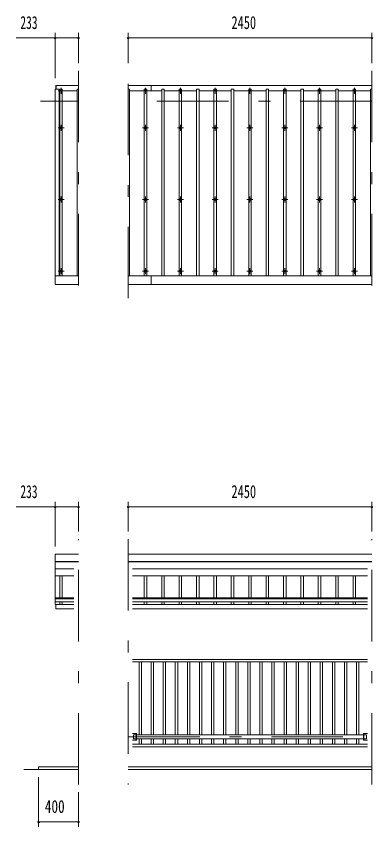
# Model space of a CAD drawing. Units: millimetres, scale not verified. Extents: x -26654 to 26660, y -10500 to 10500.
# Drawn here: x -19242 to -15656, y 1220 to 9377 of the extents above; entities that cross this region are included whole.
import ezdxf
from ezdxf.enums import TextEntityAlignment as Align

# ---------------------------------------------------------------- set-up
doc = ezdxf.new("R2010")
doc.units = ezdxf.units.MM
doc.header["$LTSCALE"] = 60
doc.linetypes.add('USER3', pattern=[24, 12, -5, 2, -5])
for name, color, linetype, lineweight in [('0-2_1-05BOLD', 7, 'Continuous', 18), ('0-3_1-25CENTER', 3, 'USER3', 18), ('0-4_1-45THIN', 4, 'Continuous', 18), ('0-5_1-55DIM', 3, 'Continuous', 18)]:
    doc.layers.add(name, color=color, linetype=linetype, lineweight=lineweight)
doc.styles.add('ＭＳ ゴシック', font='')
doc.styles.get('ＭＳ ゴシック').set_extended_font_data('MS Gothic')

msp = doc.modelspace()

# ---------------------------------------------------------------- linework, layer by layer
at = {"layer": '0-2_1-05BOLD'}
for p, q in [((-18839.45, 8641.19), (-18839.45, 8677.67)), ((-15666.46, 8677.67), (-18116.46, 8677.67)), ((-17886.46, 8677.67), (-17886.46, 8626.18)), ((-18616.46, 6765.11), (-18849.46, 6765.11)), ((-18116.46, 6765.11), (-15666.46, 6765.11)), ((-17886.46, 6677.67), (-17886.46, 6765.11)), ((-15666.46, 6677.67), (-18116.46, 6677.67)), ((-18116.46, 3963.67), (-15666.45, 3963.67)), ((-18616.46, 3888.53), (-18849.45, 3888.53)), ((-18849.45, 3884.46), (-18616.46, 3884.46)), ((-15666.45, 3888.53), (-18116.46, 3888.53)), ((-18116.46, 3884.46), (-15666.45, 3884.46)), ((-18661.01, 3814.97), (-18849.45, 3814.97)), ((-15711, 3814.97), (-18071.91, 3814.97)), ((-18849.45, 3745.48), (-18661.01, 3745.48)), ((-18071.91, 3745.48), (-15711, 3745.48)), ((-18661.01, 3523.86), (-18849.45, 3523.86)), ((-18849.45, 3513.43), (-18661.01, 3513.43)), ((-15711, 3523.86), (-18071.91, 3523.86)), ((-18071.91, 3513.43), (-15711, 3513.43)), ((-18661, 3483.82), (-18849.45, 3483.82)), ((-18849.45, 3454.91), (-18844.45, 3454.91)), ((-15711, 3483.82), (-18071.91, 3483.82)), ((-18071.91, 3457.49), (-15711, 3457.49)), ((-15711, 3412.49), (-18071.91, 3412.49)), ((-15711, 2904.67), (-18071.9, 2904.67)), ((-18071.9, 2879.67), (-15711, 2879.67)), ((-18035.1, 2157.67), (-18035.1, 2091.67)), ((-18031.9, 2146.02), (-15751, 2146.02)), ((-15747.8, 2157.67), (-15747.8, 2091.67)), ((-15747.8, 2146.02), (-15718.95, 2146.02)), ((-18031.9, 2091.67), (-18071.9, 2091.67)), ((-18071.9, 2049.67), (-15711, 2049.67)), ((-15751, 2103.32), (-18031.9, 2103.32)), ((-15711, 2024.67), (-18071.9, 2024.67)), ((-19166.45, 1794.67), (-18616.46, 1794.67)), ((-18116.45, 1824.67), (-15666.45, 1824.67)), ((-15666.45, 1794.67), (-18116.45, 1794.67))]:
    msp.add_line(p, q, dxfattribs=at)
for points in [[(-18616.46, 8677.67), (-18844.45, 8677.67), (-18844.45, 8641.19)], [(-18849.46, 8641.19), (-18849.46, 6677.67), (-18616.46, 6677.67)], [(-18809.46, 6765.11), (-18809.46, 8641.19), (-18849.46, 8641.19)], [(-18849.45, 3454.91), (-18849.45, 3963.67), (-18616.46, 3963.67)], [(-18661, 3412.49), (-18844.45, 3412.49), (-18844.45, 3457.49), (-18661, 3457.49)], [(-18031.9, 2091.67), (-18031.9, 2157.67), (-18071.9, 2157.67)], [(-18035.1, 2103.32), (-18063.95, 2103.32), (-18063.95, 2146.02), (-18035.1, 2146.02)], [(-15711, 2091.67), (-15751, 2091.67), (-15751, 2157.67), (-15711, 2157.67)], [(-15718.95, 2146.02), (-15718.95, 2103.32), (-15747.8, 2103.32)], [(-18616.46, 1824.67), (-19016.45, 1824.67), (-19016.45, 1794.67)]]:
    msp.add_lwpolyline(points, dxfattribs=at)
for centre in [(-18791.45, 8254.17), (-17941.46, 8254.17), (-17591.46, 8254.17), (-17241.45, 8254.17), (-16891.45, 8254.17), (-16541.45, 8254.17), (-16191.45, 8254.17), (-15841.45, 8254.17), (-18791.45, 7532.51), (-17941.46, 7532.51), (-17591.46, 7532.51), (-17241.45, 7532.51), (-16891.45, 7532.51), (-16541.45, 7532.51), (-16191.45, 7532.51), (-15841.45, 7532.51), (-18791.45, 6810.85), (-17941.46, 6810.85), (-17591.46, 6810.85), (-17241.45, 6810.85), (-16891.45, 6810.85), (-16541.45, 6810.85), (-16191.45, 6810.85), (-15841.45, 6810.85)]:
    msp.add_circle(centre, 10, dxfattribs=at)
for centre, start, end in [((-18791.45, 8616.22), 46.39838, 133.60162), ((-18791.45, 8637.22), 226.3961, 313.6039), ((-17941.46, 8616.22), 46.39838, 133.60162), ((-17941.46, 8637.22), 226.3961, 313.6039), ((-17591.46, 8616.22), 46.39838, 133.60162), ((-17591.46, 8637.22), 226.3961, 313.6039), ((-17241.45, 8616.22), 46.39838, 133.60162), ((-17241.45, 8637.22), 226.3961, 313.6039), ((-16891.45, 8616.22), 46.39838, 133.60162), ((-16891.45, 8637.22), 226.3961, 313.6039), ((-16541.45, 8616.22), 46.39838, 133.60162), ((-16541.45, 8637.22), 226.3961, 313.6039), ((-16191.45, 8616.22), 46.39838, 133.60162), ((-16191.45, 8637.22), 226.3961, 313.6039), ((-15841.45, 8616.22), 46.39838, 133.60162), ((-15841.45, 8637.22), 226.3961, 313.6039)]:
    msp.add_arc(centre, 14.5, start, end, dxfattribs=at)
at = {"layer": '0-3_1-25CENTER'}
for p, q in [((-18616.46, 8827.67), (-18616.46, 6537.67)), ((-18116.46, 6537.67), (-18116.46, 8827.67)), ((-15666.45, 8827.67), (-15666.45, 6537.67)), ((-18791.45, 8656.72), (-18791.45, 8596.72)), ((-17941.46, 8596.72), (-17941.46, 8656.72)), ((-17591.46, 8656.72), (-17591.46, 8596.72)), ((-17241.45, 8656.72), (-17241.45, 8596.72)), ((-16891.45, 8656.72), (-16891.45, 8596.72)), ((-16541.45, 8656.72), (-16541.45, 8596.72)), ((-16191.45, 8656.72), (-16191.45, 8596.72)), ((-15841.45, 8656.72), (-15841.45, 8596.72)), ((-18821.45, 8626.72), (-18761.45, 8626.72)), ((-17971.45, 8626.72), (-17911.46, 8626.72)), ((-17621.45, 8626.72), (-17561.46, 8626.72)), ((-17271.45, 8626.72), (-17211.46, 8626.72)), ((-16921.45, 8626.72), (-16861.45, 8626.72)), ((-16571.45, 8626.72), (-16511.45, 8626.72)), ((-16221.45, 8626.72), (-16161.46, 8626.72)), ((-15871.45, 8626.72), (-15811.45, 8626.72)), ((-18616.46, 8521.68), (-18996.45, 8521.68)), ((-15666.46, 8521.68), (-18116.46, 8521.68)), ((-18761.45, 8254.17), (-18821.45, 8254.17)), ((-18791.45, 8284.17), (-18791.45, 8224.17)), ((-17911.46, 8254.17), (-17971.45, 8254.17)), ((-17941.46, 8284.17), (-17941.46, 8224.17)), ((-17561.46, 8254.17), (-17621.45, 8254.17)), ((-17591.46, 8284.17), (-17591.46, 8224.17)), ((-17211.46, 8254.17), (-17271.45, 8254.17)), ((-17241.45, 8224.17), (-17241.45, 8284.17)), ((-16861.45, 8254.17), (-16921.45, 8254.17)), ((-16891.45, 8284.17), (-16891.45, 8224.17)), ((-16511.45, 8254.17), (-16571.45, 8254.17)), ((-16541.45, 8284.17), (-16541.45, 8224.17)), ((-16161.46, 8254.17), (-16221.45, 8254.17)), ((-16191.45, 8284.17), (-16191.45, 8224.17)), ((-15811.45, 8254.17), (-15871.45, 8254.17)), ((-15841.45, 8284.17), (-15841.45, 8224.17)), ((-18821.45, 7532.51), (-18761.45, 7532.51)), ((-18791.45, 7502.51), (-18791.45, 7562.51)), ((-17971.45, 7532.51), (-17911.46, 7532.51)), ((-17941.46, 7502.51), (-17941.46, 7562.51)), ((-17621.45, 7532.51), (-17561.46, 7532.51)), ((-17591.46, 7562.51), (-17591.46, 7502.51)), ((-17211.46, 7532.51), (-17271.45, 7532.51)), ((-17241.45, 7502.51), (-17241.45, 7562.51)), ((-16921.45, 7532.51), (-16861.45, 7532.51)), ((-16891.45, 7562.51), (-16891.45, 7502.51)), ((-16571.45, 7532.51), (-16511.45, 7532.51)), ((-16541.45, 7502.51), (-16541.45, 7562.51)), ((-16221.45, 7532.51), (-16161.46, 7532.51)), ((-16191.45, 7562.51), (-16191.45, 7502.51)), ((-15871.45, 7532.51), (-15811.45, 7532.51)), ((-15841.45, 7502.51), (-15841.45, 7562.51)), ((-18761.45, 6810.85), (-18821.45, 6810.85)), ((-18791.45, 6840.85), (-18791.45, 6780.85)), ((-17911.46, 6810.85), (-17971.45, 6810.85)), ((-17941.46, 6840.85), (-17941.46, 6780.85)), ((-17561.46, 6810.85), (-17621.45, 6810.85)), ((-17591.46, 6840.85), (-17591.46, 6780.85)), ((-17211.46, 6810.85), (-17271.45, 6810.85)), ((-17241.45, 6780.85), (-17241.45, 6840.85)), ((-16861.45, 6810.85), (-16921.45, 6810.85)), ((-16891.45, 6840.85), (-16891.45, 6780.85)), ((-16571.45, 6810.85), (-16511.45, 6810.85)), ((-16541.45, 6780.85), (-16541.45, 6840.85)), ((-16161.46, 6810.85), (-16221.45, 6810.85)), ((-16191.45, 6840.85), (-16191.45, 6780.85)), ((-15811.45, 6810.85), (-15871.45, 6810.85)), ((-15841.45, 6840.85), (-15841.45, 6780.85)), ((-18616.46, 1644.67), (-18616.46, 4114.67)), ((-18116.45, 4114.67), (-18116.45, 1644.67)), ((-15666.45, 1644.67), (-15666.45, 4114.67)), ((-18116.45, 2124.67), (-15666.45, 2124.67))]:
    msp.add_line(p, q, dxfattribs=at)
at = {"layer": '0-4_1-45THIN'}
for p, q in [((-18803.96, 8626.18), (-18809.46, 8626.18)), ((-18803.96, 6765.11), (-18803.96, 8641.19)), ((-18778.95, 8626.18), (-18628.96, 8626.18)), ((-18628.96, 8641.19), (-18628.96, 6765.11)), ((-18616.46, 8641.19), (-18628.96, 8641.19)), ((-18103.96, 8626.18), (-17953.96, 8626.18)), ((-17953.96, 8641.19), (-17953.96, 6765.11)), ((-17928.96, 8626.18), (-17778.96, 8626.18)), ((-17778.96, 6765.11), (-17778.96, 8641.19)), ((-17753.96, 8626.18), (-17603.95, 8626.18)), ((-17603.95, 6765.11), (-17603.95, 8641.19)), ((-17578.95, 8626.18), (-17428.96, 8626.18)), ((-17428.96, 6765.11), (-17428.96, 8641.19)), ((-17403.95, 8626.18), (-17253.95, 8626.18)), ((-17253.95, 8641.19), (-17253.95, 6765.11)), ((-17228.95, 8626.18), (-17078.96, 8626.18)), ((-17078.96, 6765.11), (-17078.96, 8641.19)), ((-17053.95, 8626.18), (-16903.95, 8626.18)), ((-16903.95, 8641.19), (-16903.95, 6765.11)), ((-16878.95, 8626.18), (-16728.95, 8626.18)), ((-16728.95, 6765.11), (-16728.95, 8641.19)), ((-16703.95, 8626.18), (-16553.95, 8626.18)), ((-16553.95, 8641.19), (-16553.95, 6765.11)), ((-16528.95, 8626.18), (-16378.95, 8626.18)), ((-16378.95, 8641.19), (-16378.95, 6765.11)), ((-16353.95, 8626.18), (-16203.95, 8626.18)), ((-16203.95, 6765.11), (-16203.95, 8641.19)), ((-16178.95, 8626.18), (-16028.95, 8626.18)), ((-16028.95, 8641.19), (-16028.95, 6765.11)), ((-16003.95, 8626.18), (-15853.95, 8626.18)), ((-15853.95, 6765.11), (-15853.95, 8641.19)), ((-15828.95, 8626.18), (-15678.96, 8626.18)), ((-15678.96, 8641.19), (-15678.96, 6765.11)), ((-15666.46, 8641.19), (-15678.96, 8641.19)), ((-18803.96, 3523.86), (-18803.96, 3745.48)), ((-18778.95, 3745.48), (-18778.95, 3523.86)), ((-17953.95, 3745.48), (-17953.95, 3523.86)), ((-17928.95, 3523.86), (-17928.95, 3745.48)), ((-17778.95, 3523.86), (-17778.95, 3745.48)), ((-17753.95, 3745.48), (-17753.95, 3523.86)), ((-17603.95, 3745.48), (-17603.95, 3523.86)), ((-17578.95, 3523.86), (-17578.95, 3745.48)), ((-17428.95, 3523.86), (-17428.95, 3745.48)), ((-17403.95, 3745.48), (-17403.95, 3523.86)), ((-17253.95, 3745.48), (-17253.95, 3523.86)), ((-17228.95, 3523.86), (-17228.95, 3745.48)), ((-17078.95, 3523.86), (-17078.95, 3745.48)), ((-17053.95, 3745.48), (-17053.95, 3523.86)), ((-16903.95, 3745.48), (-16903.95, 3523.86)), ((-16878.95, 3523.86), (-16878.95, 3745.48)), ((-16728.95, 3523.86), (-16728.95, 3745.48)), ((-16703.95, 3745.48), (-16703.95, 3523.86)), ((-16553.95, 3745.48), (-16553.95, 3523.86)), ((-16528.95, 3523.86), (-16528.95, 3745.48)), ((-16378.95, 3523.86), (-16378.95, 3745.48)), ((-16353.95, 3745.48), (-16353.95, 3523.86)), ((-16203.95, 3745.48), (-16203.95, 3523.86)), ((-16178.95, 3523.86), (-16178.95, 3745.48)), ((-16028.95, 3523.86), (-16028.95, 3745.48)), ((-16003.95, 3745.48), (-16003.95, 3523.86)), ((-15853.95, 3745.48), (-15853.95, 3523.86)), ((-15828.95, 3523.86), (-15828.95, 3745.48)), ((-18803.96, 3483.82), (-18803.96, 3457.49)), ((-18778.95, 3457.49), (-18778.95, 3483.82)), ((-17953.95, 3483.82), (-17953.95, 3457.49)), ((-17928.95, 3457.49), (-17928.95, 3483.82)), ((-17778.95, 3457.49), (-17778.95, 3483.82)), ((-17753.95, 3483.82), (-17753.95, 3457.49)), ((-17603.95, 3483.82), (-17603.95, 3457.49)), ((-17578.95, 3457.49), (-17578.95, 3483.82)), ((-17428.95, 3457.49), (-17428.95, 3483.82)), ((-17403.95, 3483.82), (-17403.95, 3457.49)), ((-17253.95, 3483.82), (-17253.95, 3457.49)), ((-17228.95, 3457.49), (-17228.95, 3483.82)), ((-17078.95, 3457.49), (-17078.95, 3483.82)), ((-17053.95, 3483.82), (-17053.95, 3457.49)), ((-16903.95, 3483.82), (-16903.95, 3457.49)), ((-16878.95, 3457.49), (-16878.95, 3483.82)), ((-16728.95, 3457.49), (-16728.95, 3483.82)), ((-16703.95, 3483.82), (-16703.95, 3457.49)), ((-16553.95, 3483.82), (-16553.95, 3457.49)), ((-16528.95, 3457.49), (-16528.95, 3483.82)), ((-16378.95, 3457.49), (-16378.95, 3483.82)), ((-16353.95, 3483.82), (-16353.95, 3457.49)), ((-16203.95, 3483.82), (-16203.95, 3457.49)), ((-16178.95, 3457.49), (-16178.95, 3483.82)), ((-16028.95, 3457.49), (-16028.95, 3483.82)), ((-16003.95, 3483.82), (-16003.95, 3457.49)), ((-15853.95, 3483.82), (-15853.95, 3457.49)), ((-15828.95, 3457.49), (-15828.95, 3483.82)), ((-18006.95, 2146.02), (-18006.95, 2879.67)), ((-17982.95, 2879.67), (-17982.95, 2146.02)), ((-17885.45, 2146.02), (-17885.45, 2879.67)), ((-17861.45, 2879.67), (-17861.45, 2146.02)), ((-17763.95, 2146.02), (-17763.95, 2879.67)), ((-17739.95, 2879.67), (-17739.95, 2146.02)), ((-17642.45, 2146.02), (-17642.45, 2879.67)), ((-17618.45, 2879.67), (-17618.45, 2146.02)), ((-17520.95, 2146.02), (-17520.95, 2879.67)), ((-17496.95, 2879.67), (-17496.95, 2146.02)), ((-17399.45, 2146.02), (-17399.45, 2879.67)), ((-17375.45, 2879.67), (-17375.45, 2146.02)), ((-17277.95, 2146.02), (-17277.95, 2879.67)), ((-17253.95, 2879.67), (-17253.95, 2146.02)), ((-17156.45, 2146.02), (-17156.45, 2879.67)), ((-17132.45, 2879.67), (-17132.45, 2146.02)), ((-17034.95, 2146.02), (-17034.95, 2879.67)), ((-17010.95, 2879.67), (-17010.95, 2146.02)), ((-16913.45, 2146.02), (-16913.45, 2879.67)), ((-16889.45, 2879.67), (-16889.45, 2146.02)), ((-16791.95, 2146.02), (-16791.95, 2879.67)), ((-16767.95, 2879.67), (-16767.95, 2146.02)), ((-16670.45, 2146.02), (-16670.45, 2879.67)), ((-16646.45, 2879.67), (-16646.45, 2146.02)), ((-16548.95, 2146.02), (-16548.95, 2879.67)), ((-16524.95, 2879.67), (-16524.95, 2146.02)), ((-16427.45, 2146.02), (-16427.45, 2879.67)), ((-16403.45, 2879.67), (-16403.45, 2146.02)), ((-16305.95, 2146.02), (-16305.95, 2879.67)), ((-16281.95, 2879.67), (-16281.95, 2146.02)), ((-16184.45, 2146.02), (-16184.45, 2879.67)), ((-16160.45, 2879.67), (-16160.45, 2146.02)), ((-16062.95, 2146.02), (-16062.95, 2879.67)), ((-16038.95, 2879.67), (-16038.95, 2146.02)), ((-15941.45, 2146.02), (-15941.45, 2879.67)), ((-15917.45, 2879.67), (-15917.45, 2146.02)), ((-15819.95, 2879.67), (-15819.95, 2146.02)), ((-15795.95, 2146.02), (-15795.95, 2879.67)), ((-18006.95, 2103.32), (-18006.95, 2049.67)), ((-17982.95, 2049.67), (-17982.95, 2103.32)), ((-17885.45, 2103.32), (-17885.45, 2049.67)), ((-17861.45, 2049.67), (-17861.45, 2103.32)), ((-17763.95, 2103.32), (-17763.95, 2049.67)), ((-17739.95, 2049.67), (-17739.95, 2103.32)), ((-17642.45, 2103.32), (-17642.45, 2049.67)), ((-17618.45, 2049.67), (-17618.45, 2103.32)), ((-17520.95, 2103.32), (-17520.95, 2049.67)), ((-17496.95, 2049.67), (-17496.95, 2103.32)), ((-17399.45, 2103.32), (-17399.45, 2049.67)), ((-17375.45, 2049.67), (-17375.45, 2103.32)), ((-17277.95, 2103.32), (-17277.95, 2049.67)), ((-17253.95, 2049.67), (-17253.95, 2103.32)), ((-17156.45, 2103.32), (-17156.45, 2049.67)), ((-17132.45, 2049.67), (-17132.45, 2103.32)), ((-17034.95, 2103.32), (-17034.95, 2049.67)), ((-17010.95, 2049.67), (-17010.95, 2103.32)), ((-16913.45, 2103.32), (-16913.45, 2049.67)), ((-16889.45, 2049.67), (-16889.45, 2103.32)), ((-16791.95, 2103.32), (-16791.95, 2049.67)), ((-16767.95, 2049.67), (-16767.95, 2103.32)), ((-16670.45, 2103.32), (-16670.45, 2049.67)), ((-16646.45, 2049.67), (-16646.45, 2103.32)), ((-16548.95, 2103.32), (-16548.95, 2049.67)), ((-16524.95, 2049.67), (-16524.95, 2103.32)), ((-16427.45, 2103.32), (-16427.45, 2049.67)), ((-16403.45, 2049.67), (-16403.45, 2103.32)), ((-16305.95, 2103.32), (-16305.95, 2049.67)), ((-16281.95, 2049.67), (-16281.95, 2103.32)), ((-16184.45, 2103.32), (-16184.45, 2049.67)), ((-16160.45, 2049.67), (-16160.45, 2103.32)), ((-16062.95, 2103.32), (-16062.95, 2049.67)), ((-16038.95, 2049.67), (-16038.95, 2103.32)), ((-15941.45, 2103.32), (-15941.45, 2049.67)), ((-15917.45, 2049.67), (-15917.45, 2103.32)), ((-15819.95, 2103.32), (-15819.95, 2049.67)), ((-15795.95, 2049.67), (-15795.95, 2103.32))]:
    msp.add_line(p, q, dxfattribs=at)
for points in [[(-18803.96, 8641.19), (-18778.95, 8641.19), (-18778.95, 6765.11)], [(-18103.96, 6765.11), (-18103.96, 8641.19), (-18116.46, 8641.19)], [(-17928.96, 6765.11), (-17928.96, 8641.19), (-17953.96, 8641.19)], [(-17778.96, 8641.19), (-17753.96, 8641.19), (-17753.96, 6765.11)], [(-17603.95, 8641.19), (-17578.95, 8641.19), (-17578.95, 6765.11)], [(-17428.96, 8641.19), (-17403.95, 8641.19), (-17403.95, 6765.11)], [(-17228.95, 6765.11), (-17228.95, 8641.19), (-17253.95, 8641.19)], [(-17078.96, 8641.19), (-17053.95, 8641.19), (-17053.95, 6765.11)], [(-16878.95, 6765.11), (-16878.95, 8641.19), (-16903.95, 8641.19)], [(-16728.95, 8641.19), (-16703.95, 8641.19), (-16703.95, 6765.11)], [(-16528.95, 6765.11), (-16528.95, 8641.19), (-16553.95, 8641.19)], [(-16353.95, 6765.11), (-16353.95, 8641.19), (-16378.95, 8641.19)], [(-16203.95, 8641.19), (-16178.95, 8641.19), (-16178.95, 6765.11)], [(-16003.95, 6765.11), (-16003.95, 8641.19), (-16028.95, 8641.19)], [(-15853.95, 8641.19), (-15828.95, 8641.19), (-15828.95, 6765.11)]]:
    msp.add_lwpolyline(points, dxfattribs=at)
at = {"layer": '0-5_1-55DIM'}
for p, q in [((-18616.46, 9158.67), (-19241.95, 9158.67)), ((-18839.45, 9158.67), (-18859.45, 9158.67)), ((-18849.45, 8752.68), (-18849.45, 9208.67)), ((-18849.45, 9158.67), (-18616.46, 9158.67)), ((-18606.45, 9158.67), (-18626.45, 9158.67)), ((-18616.46, 9208.67), (-18616.46, 8902.68)), ((-18106.46, 9158.67), (-18126.46, 9158.67)), ((-18116.46, 8902.68), (-18116.46, 9208.67)), ((-18116.46, 9158.67), (-15666.45, 9158.67)), ((-18116.46, 9158.67), (-15666.45, 9158.67)), ((-15656.45, 9158.67), (-15676.45, 9158.67)), ((-15666.45, 9208.67), (-15666.46, 8902.68)), ((-18849.46, 4488.67), (-18849.46, 4039.67)), ((-18616.46, 4189.67), (-18616.46, 4488.67)), ((-18116.46, 4488.67), (-18116.46, 4189.67)), ((-15666.45, 4189.67), (-15666.45, 4488.67)), ((-18616.46, 4438.67), (-19241.96, 4438.67)), ((-18839.46, 4438.67), (-18859.46, 4438.67)), ((-18849.46, 4438.67), (-18616.46, 4438.67)), ((-18606.45, 4438.67), (-18626.45, 4438.67)), ((-18106.46, 4438.67), (-18126.46, 4438.67)), ((-18116.46, 4438.67), (-15666.45, 4438.67)), ((-15666.45, 4438.67), (-18116.46, 4438.67)), ((-15656.45, 4438.67), (-15676.45, 4438.67)), ((-19016.45, 1719.67), (-19016.45, 1219.67)), ((-18616.45, 1219.67), (-18616.45, 1569.67)), ((-19006.45, 1269.67), (-19026.45, 1269.67)), ((-19016.45, 1269.67), (-18616.45, 1269.67)), ((-19016.45, 1269.67), (-18616.45, 1269.67)), ((-18606.45, 1269.67), (-18626.45, 1269.67))]:
    msp.add_line(p, q, dxfattribs=at)
for centre in [(-18849.45, 9158.67), (-18616.45, 9158.67), (-18116.46, 9158.67), (-15666.45, 9158.67), (-18849.46, 4438.67), (-18616.45, 4438.67), (-18116.46, 4438.67), (-15666.45, 4438.67), (-19016.45, 1269.67), (-18616.45, 1269.67)]:
    msp.add_arc(centre, 10, 180, 0, dxfattribs=at)

# ---------------------------------------------------------------- texts
at = {"layer": '0-5_1-55DIM', "color": 7, "style": 'ＭＳ ゴシック'}
for s, width, p in [('233', 0.65, (-19200.13, 9208.67)), ('2450', 0.7, (-17077.46, 9208.67)), ('233', 0.65, (-19200.13, 4488.67)), ('2450', 0.7, (-17077.46, 4488.67)), ('400', 0.75, (-18954.08, 1319.67))]:
    msp.add_text(s, height=130.2, dxfattribs=dict(at, width=width)).set_placement(p, align=Align.BOTTOM_LEFT)

doc.saveas('drawing.dxf')
